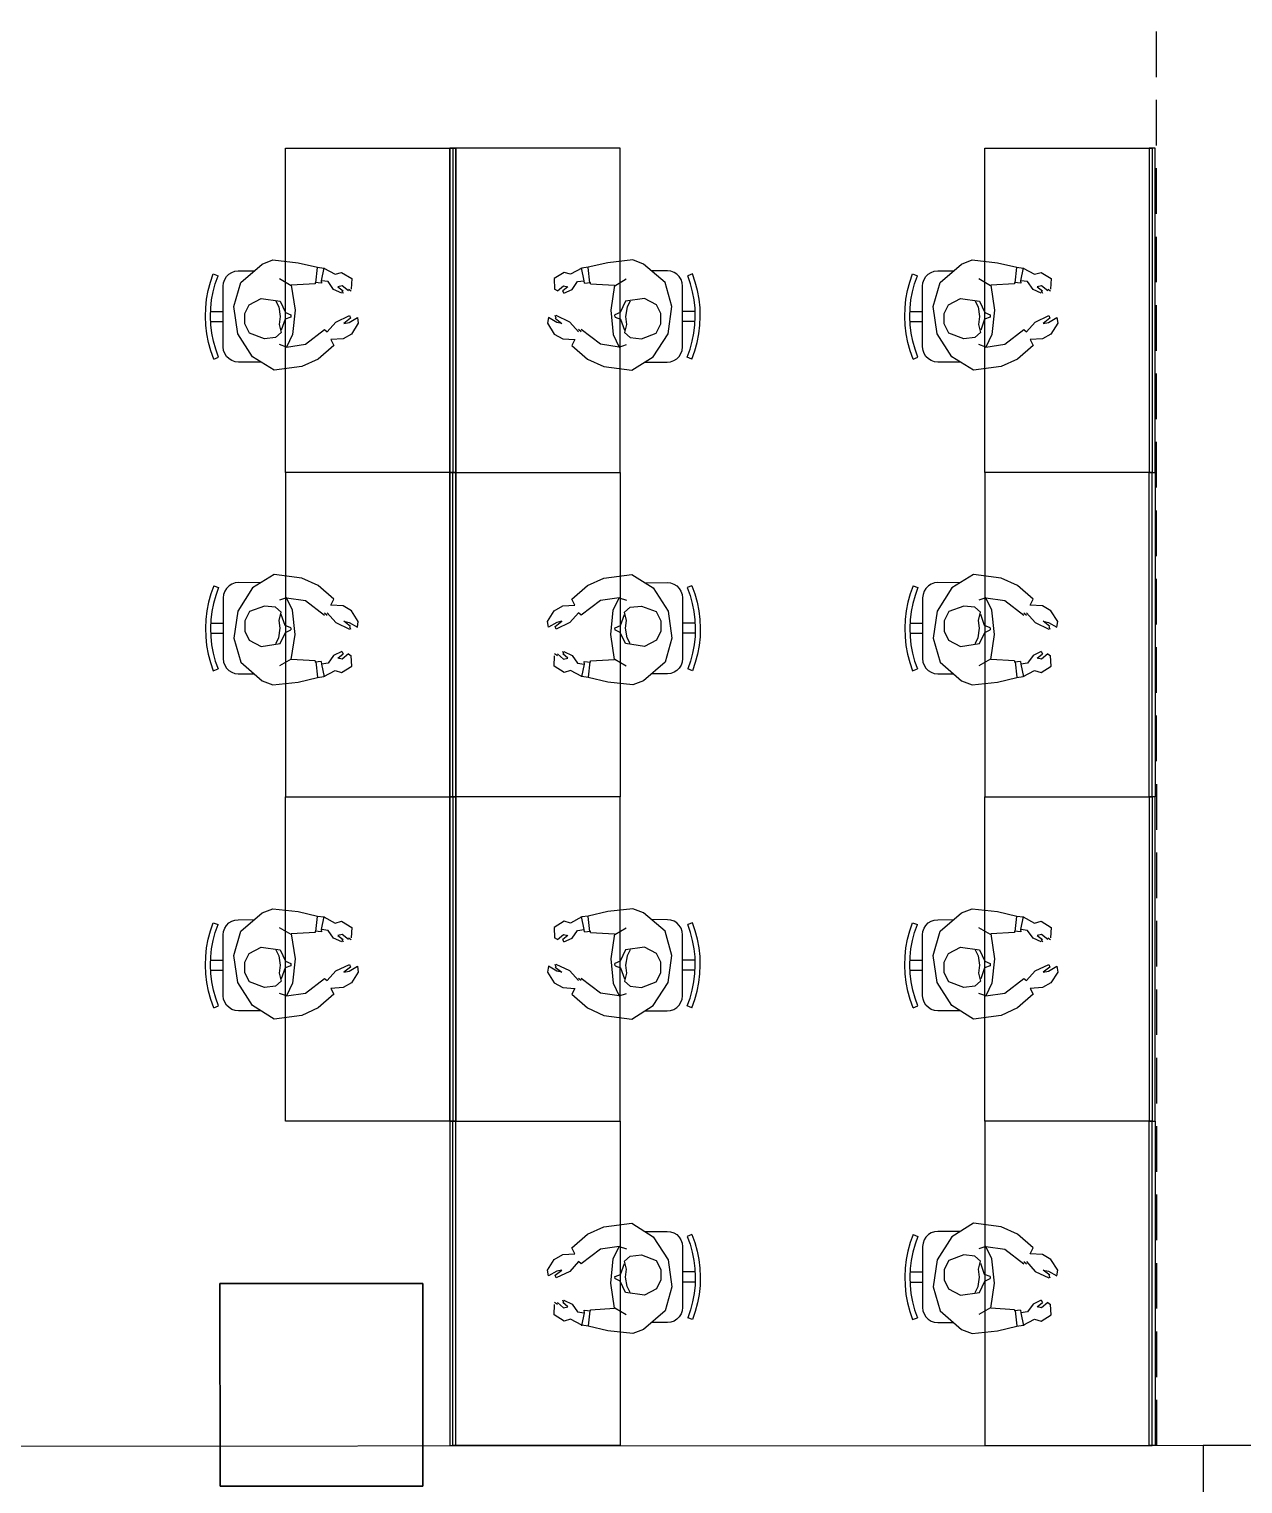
# Model space of a CAD drawing. Extents: x 0 to 23.4, y 0 to 16.5.
# Drawn here: x 6.349 to 7.921, y 3.893 to 5.777 of the extents above; entities that cross this region are included whole.
import ezdxf

# ---------------------------------------------------------------- set-up
doc = ezdxf.new("R2010")
doc.units = 0
doc.layers.get('0').update_dxf_attribs({"linetype": 'CONTINUOUS'})

msp = doc.modelspace()

# ---------------------------------------------------------------- linework, layer by layer
at = {"color": 0}
for points in [[(18.7013, 3.89535), (18.6972, 13.0263), (0.69781, 13.0186), (0.70171, 3.93983), (8.79883, 3.94336)], [(7.80843, 5.77354), (7.80843, 5.71446)], [(7.80849, 5.68494), (7.80849, 5.62587)], [(6.68153, 5.20269), (6.68153, 5.62261)], [(6.68153, 5.62261), (6.89806, 5.62261)], [(7.11458, 5.62261), (6.89806, 5.62261)], [(6.89806, 5.62261), (6.89806, 5.20269)], [(6.89806, 5.62261), (6.89806, 5.20269)], [(7.11458, 5.20269), (7.11458, 5.62261)], [(7.58697, 5.20269), (7.58697, 5.62261)], [(7.58697, 5.62261), (7.8035, 5.62261)], [(7.8035, 5.62261), (7.8035, 5.20269)], [(7.80849, 5.59636), (7.80854, 5.53733)], [(7.80854, 5.50782), (7.8086, 5.44874)], [(6.60064, 5.44379), (6.60113, 5.44819), (6.6026, 5.45231), (6.60493, 5.45606), (6.60801, 5.45921), (6.61176, 5.46153), (6.61589, 5.463), (6.62028, 5.46349)], [(6.62028, 5.46349), (6.6409, 5.46354)], [(6.62332, 5.44846), (6.65121, 5.47244)], [(6.65121, 5.47244), (6.66488, 5.47771)], [(6.66488, 5.47771), (6.69754, 5.47407)], [(6.69754, 5.47407), (6.72276, 5.46821)], [(6.72054, 5.44808), (6.72288, 5.46772)], [(6.72276, 5.46821), (6.73101, 5.46696)], [(6.72786, 5.45079), (6.73144, 5.46756)], [(6.73101, 5.46696), (6.74556, 5.45915)], [(7.06506, 5.46696), (7.05051, 5.45915)], [(7.06819, 5.45079), (7.06467, 5.46756)], [(7.07329, 5.46821), (7.06506, 5.46696)], [(7.07553, 5.44808), (7.07319, 5.46772)], [(7.09853, 5.47407), (7.07329, 5.46821)], [(7.13124, 5.47771), (7.09853, 5.47407)], [(7.14486, 5.47244), (7.13124, 5.47771)], [(7.17275, 5.44846), (7.14486, 5.47244)], [(7.17578, 5.46349), (7.15517, 5.46354)], [(7.19542, 5.44379), (7.19493, 5.44819), (7.19353, 5.45231), (7.19119, 5.45606), (7.18804, 5.45921), (7.18435, 5.46153), (7.18018, 5.463), (7.17578, 5.46349)], [(7.50608, 5.44379), (7.50657, 5.44819), (7.50803, 5.45231), (7.51036, 5.45606), (7.51346, 5.45921), (7.51719, 5.46153), (7.52138, 5.463), (7.52572, 5.46349)], [(7.52572, 5.46349), (7.54633, 5.46354)], [(7.52875, 5.44846), (7.55669, 5.47244)], [(7.55669, 5.47244), (7.57032, 5.47771)], [(7.57032, 5.47771), (7.60303, 5.47407)], [(7.60303, 5.47407), (7.62825, 5.46821)], [(7.62597, 5.44808), (7.62836, 5.46772)], [(7.62825, 5.46821), (7.6365, 5.46696)], [(7.63331, 5.45079), (7.63687, 5.46756)], [(7.6365, 5.46696), (7.65104, 5.45915)], [(6.58865, 5.34939), (6.58479, 5.36003), (6.58171, 5.37088), (6.57954, 5.38194), (6.57813, 5.39318), (6.57764, 5.4044), (6.57801, 5.41569), (6.57921, 5.42692), (6.58128, 5.43804), (6.58415, 5.44894), (6.58789, 5.45958)], [(6.59472, 5.35189), (6.59104, 5.36203), (6.58811, 5.3724), (6.58599, 5.38297), (6.58469, 5.39367), (6.58421, 5.40446), (6.58453, 5.41521), (6.58567, 5.42594), (6.58768, 5.43653), (6.59039, 5.44694), (6.59397, 5.45714)], [(6.58789, 5.45958), (6.59397, 5.45714)], [(6.60081, 5.36507), (6.60064, 5.44379)], [(6.61458, 5.41726), (6.62332, 5.44846)], [(6.68847, 5.44439), (6.67367, 5.45307)], [(6.71978, 5.44683), (6.68886, 5.44499)], [(6.68886, 5.44499), (6.69368, 5.41265)], [(6.71978, 5.44846), (6.71989, 5.44683)], [(6.72754, 5.44754), (6.71989, 5.44846)], [(6.72754, 5.45079), (6.72786, 5.44754)], [(6.7366, 5.44965), (6.72786, 5.45079)], [(6.74371, 5.43961), (6.7366, 5.44965)], [(6.74556, 5.45915), (6.75401, 5.46164)], [(6.75483, 5.44428), (6.74929, 5.44303)], [(6.74929, 5.44303), (6.75586, 5.43761)], [(6.75401, 5.46164), (6.76704, 5.4535)], [(6.76275, 5.43761), (6.75483, 5.44428)], [(6.76704, 5.4535), (6.76644, 5.44006)], [(7.04204, 5.46164), (7.02903, 5.4535)], [(7.02903, 5.4535), (7.02968, 5.44006)], [(7.03331, 5.43761), (7.04124, 5.44428)], [(7.04676, 5.44303), (7.04025, 5.43761)], [(7.04124, 5.44428), (7.04676, 5.44303)], [(7.05051, 5.45915), (7.04204, 5.46164)], [(7.05236, 5.43961), (7.05946, 5.44965)], [(7.05946, 5.44965), (7.06819, 5.45079)], [(7.06853, 5.44754), (7.06819, 5.45079)], [(7.06853, 5.44754), (7.07617, 5.44846)], [(7.07633, 5.44683), (7.07617, 5.44846)], [(7.07633, 5.44683), (7.10721, 5.44499)], [(7.10721, 5.44499), (7.10243, 5.41265)], [(7.10758, 5.44439), (7.12244, 5.45307)], [(7.18147, 5.41726), (7.17275, 5.44846)], [(7.19526, 5.36507), (7.19542, 5.44379)], [(7.20139, 5.35189), (7.20508, 5.36203), (7.20796, 5.3724), (7.21007, 5.38297), (7.21137, 5.39367), (7.21186, 5.40446), (7.21153, 5.41521), (7.21039, 5.42594), (7.20844, 5.43653), (7.20568, 5.44694), (7.2021, 5.45714)], [(7.20822, 5.45958), (7.2021, 5.45714)], [(7.20742, 5.34939), (7.21132, 5.36003), (7.21436, 5.37088), (7.21658, 5.38194), (7.21793, 5.39318), (7.21843, 5.4044), (7.2181, 5.41569), (7.21685, 5.42692), (7.21485, 5.43804), (7.21192, 5.44894), (7.20822, 5.45958)], [(7.49408, 5.34939), (7.49024, 5.36003), (7.48719, 5.37088), (7.48497, 5.38194), (7.48361, 5.39318), (7.48312, 5.4044), (7.48346, 5.41569), (7.48465, 5.42692), (7.48671, 5.43804), (7.48964, 5.44894), (7.49333, 5.45958)], [(7.50017, 5.35189), (7.49647, 5.36203), (7.49354, 5.3724), (7.49149, 5.38297), (7.49013, 5.39367), (7.48964, 5.40446), (7.49001, 5.41521), (7.49115, 5.42594), (7.49311, 5.43653), (7.49588, 5.44694), (7.4994, 5.45714)], [(7.49333, 5.45958), (7.4994, 5.45714)], [(7.50624, 5.36507), (7.50608, 5.44379)], [(7.52007, 5.41726), (7.52875, 5.44846)], [(7.59392, 5.44439), (7.5791, 5.45307)], [(7.62522, 5.44683), (7.59435, 5.44499)], [(7.59435, 5.44499), (7.59913, 5.41265)], [(7.62522, 5.44846), (7.62537, 5.44683)], [(7.63303, 5.44754), (7.62537, 5.44846)], [(7.63303, 5.45079), (7.63331, 5.44754)], [(7.64208, 5.44965), (7.63331, 5.45079)], [(7.64919, 5.43961), (7.64208, 5.44965)], [(7.65104, 5.45915), (7.6595, 5.46164)], [(7.66032, 5.44428), (7.65474, 5.44303)], [(7.65474, 5.44303), (7.66129, 5.43761)], [(7.6595, 5.46164), (7.67253, 5.4535)], [(7.66818, 5.43761), (7.66032, 5.44428)], [(7.67253, 5.4535), (7.67188, 5.44006)], [(6.63422, 5.41971), (6.64974, 5.428)], [(6.64974, 5.428), (6.67458, 5.42443)], [(6.66862, 5.42437), (6.67264, 5.41683)], [(6.67458, 5.42443), (6.68137, 5.40983)], [(6.75439, 5.43463), (6.74371, 5.43961)], [(6.75439, 5.43761), (6.75586, 5.43463)], [(6.76275, 5.44006), (6.76644, 5.43761)], [(7.03331, 5.43761), (7.02968, 5.44006)], [(7.04167, 5.43463), (7.04025, 5.43761)], [(7.04167, 5.43463), (7.05236, 5.43961)], [(7.12153, 5.42443), (7.11469, 5.40983)], [(7.14632, 5.428), (7.12153, 5.42443)], [(7.12744, 5.42437), (7.12349, 5.41683)], [(7.16183, 5.41971), (7.14632, 5.428)], [(7.53971, 5.41971), (7.55524, 5.428)], [(7.55524, 5.428), (7.58003, 5.42443)], [(7.57406, 5.42437), (7.57807, 5.41683)], [(7.58003, 5.42443), (7.58681, 5.40983)], [(7.65989, 5.43463), (7.64919, 5.43961)], [(7.65989, 5.43761), (7.66129, 5.43463)], [(7.66818, 5.44006), (7.67188, 5.43761)], [(6.58421, 5.41103), (6.60069, 5.41103)], [(6.61947, 5.38226), (6.61458, 5.41726)], [(6.62858, 5.40831), (6.63422, 5.41971)], [(6.62858, 5.39486), (6.62858, 5.40831)], [(6.67264, 5.41683), (6.67437, 5.40451)], [(6.68137, 5.40983), (6.68837, 5.40663)], [(6.68804, 5.40663), (6.68837, 5.40375)], [(6.69368, 5.41265), (6.69032, 5.38108)], [(6.74658, 5.39725), (6.76432, 5.4056)], [(6.76432, 5.4056), (6.76563, 5.40218)], [(7.03179, 5.40218), (7.03043, 5.4056)], [(7.04949, 5.39725), (7.03179, 5.4056)], [(7.10243, 5.41265), (7.10574, 5.38108)], [(7.11469, 5.40983), (7.10769, 5.40663)], [(7.10807, 5.40375), (7.10769, 5.40663)], [(7.12349, 5.41683), (7.12175, 5.40451)], [(7.16749, 5.40831), (7.16183, 5.41971)], [(7.16749, 5.39486), (7.16749, 5.40831)], [(7.1766, 5.38226), (7.18147, 5.41726)], [(7.21192, 5.41103), (7.19536, 5.41103)], [(7.48964, 5.41103), (7.50618, 5.41103)], [(7.52496, 5.38226), (7.52007, 5.41726)], [(7.53401, 5.40831), (7.53971, 5.41971)], [(7.53407, 5.39486), (7.53401, 5.40831)], [(7.57807, 5.41683), (7.57981, 5.40451)], [(7.58681, 5.40983), (7.59386, 5.40663)], [(7.59347, 5.40663), (7.59386, 5.40375)], [(7.59913, 5.41265), (7.59581, 5.38108)], [(7.65207, 5.39725), (7.66976, 5.4056)], [(7.66976, 5.4056), (7.67106, 5.40218)], [(7.8086, 5.41922), (7.8086, 5.36014)], [(6.58421, 5.39789), (6.60075, 5.39789)], [(6.63482, 5.38297), (6.62858, 5.39486)], [(6.67437, 5.40451), (6.67307, 5.39426)], [(6.67307, 5.39426), (6.67572, 5.38385)], [(6.68099, 5.4011), (6.67589, 5.38688)], [(6.68804, 5.40375), (6.68099, 5.4011)], [(6.70703, 5.36849), (6.73188, 5.38747)], [(6.73188, 5.38747), (6.73519, 5.38456)], [(6.73519, 5.38456), (6.74658, 5.39725)], [(6.76563, 5.40218), (6.75706, 5.39546)], [(6.75706, 5.39546), (6.76361, 5.39692)], [(6.76361, 5.39692), (6.77442, 5.40315)], [(6.77561, 5.39567), (6.76665, 5.38183)], [(6.77442, 5.40315), (6.77561, 5.39567)], [(7.02165, 5.40315), (7.02046, 5.39567)], [(7.02046, 5.39567), (7.0294, 5.38183)], [(7.03244, 5.39692), (7.02165, 5.40315)], [(7.03043, 5.40218), (7.03907, 5.39546)], [(7.03907, 5.39546), (7.03244, 5.39692)], [(7.06087, 5.38456), (7.04949, 5.39725)], [(7.06424, 5.38456), (7.06087, 5.38747)], [(7.08903, 5.36849), (7.06424, 5.38747)], [(7.10807, 5.40375), (7.11507, 5.4011)], [(7.11507, 5.4011), (7.12017, 5.38688)], [(7.12304, 5.39426), (7.12033, 5.38385)], [(7.12175, 5.40451), (7.12304, 5.39426)], [(7.16124, 5.38297), (7.16749, 5.39486)], [(7.21186, 5.39789), (7.19536, 5.39789)], [(7.48969, 5.39789), (7.50618, 5.39789)], [(7.54031, 5.38297), (7.53407, 5.39486)], [(7.57981, 5.40451), (7.5785, 5.39426)], [(7.5785, 5.39426), (7.58117, 5.38385)], [(7.58649, 5.4011), (7.58138, 5.38688)], [(7.59347, 5.40375), (7.58649, 5.4011)], [(7.61253, 5.36849), (7.63732, 5.38747)], [(7.63732, 5.38747), (7.64068, 5.38456)], [(7.64068, 5.38456), (7.65207, 5.39725)], [(7.67106, 5.40218), (7.66249, 5.39546)], [(7.66249, 5.39546), (7.66911, 5.39692)], [(7.66911, 5.39692), (7.67985, 5.40315)], [(7.6811, 5.39567), (7.6721, 5.38183)], [(7.67985, 5.40315), (7.6811, 5.39567)], [(6.63857, 5.35232), (6.61947, 5.38226)], [(6.65397, 5.37576), (6.63482, 5.38297)], [(6.66851, 5.37739), (6.65397, 5.37576)], [(6.67572, 5.38385), (6.66851, 5.37739)], [(6.68267, 5.3649), (6.67339, 5.36806)], [(6.69032, 5.38108), (6.68267, 5.3649)], [(6.68267, 5.3649), (6.70703, 5.36849)], [(6.75586, 5.37549), (6.74013, 5.37451)], [(6.74013, 5.37451), (6.74403, 5.36692)], [(6.76665, 5.38183), (6.75586, 5.37549)], [(7.0294, 5.38183), (7.04021, 5.37549)], [(7.04021, 5.37549), (7.05593, 5.37451)], [(7.05593, 5.37451), (7.05203, 5.36692)], [(7.11344, 5.3649), (7.08903, 5.36849)], [(7.10574, 5.38108), (7.11344, 5.3649)], [(7.11344, 5.3649), (7.12267, 5.36806)], [(7.12033, 5.38385), (7.12756, 5.37739)], [(7.12756, 5.37739), (7.14208, 5.37576)], [(7.14208, 5.37576), (7.16124, 5.38297)], [(7.1575, 5.35232), (7.1766, 5.38226)], [(7.544, 5.35232), (7.52496, 5.38226)], [(7.55946, 5.37576), (7.54031, 5.38297)], [(7.574, 5.37739), (7.55946, 5.37576)], [(7.58117, 5.38385), (7.574, 5.37739)], [(7.58811, 5.3649), (7.57889, 5.36806)], [(7.59581, 5.38108), (7.58811, 5.3649)], [(7.58811, 5.3649), (7.61253, 5.36849)], [(7.66129, 5.37549), (7.64561, 5.37451)], [(7.64561, 5.37451), (7.64947, 5.36692)], [(7.6721, 5.38183), (7.66129, 5.37549)], [(6.58865, 5.34939), (6.59472, 5.35189)], [(6.6205, 5.34543), (6.61615, 5.34592), (6.61199, 5.34733), (6.60824, 5.34967), (6.60514, 5.35281), (6.60275, 5.3565), (6.60129, 5.36068), (6.60081, 5.36507)], [(6.6665, 5.33485), (6.63857, 5.35232)], [(6.72353, 5.34924), (6.70269, 5.33957)], [(6.74403, 5.36692), (6.72353, 5.34924)], [(7.05203, 5.36692), (7.07254, 5.34924)], [(7.07254, 5.34924), (7.09343, 5.33957)], [(7.12961, 5.33485), (7.1575, 5.35232)], [(7.17557, 5.34543), (7.17996, 5.34592), (7.18408, 5.34733), (7.18782, 5.34967), (7.19097, 5.35281), (7.19331, 5.3565), (7.19476, 5.36068), (7.19526, 5.36507)], [(7.20742, 5.34939), (7.20139, 5.35189)], [(7.49408, 5.34939), (7.50017, 5.35189)], [(7.52599, 5.34543), (7.5216, 5.34592), (7.51742, 5.34733), (7.51372, 5.34967), (7.51058, 5.35281), (7.50825, 5.3565), (7.50678, 5.36068), (7.50624, 5.36507)], [(7.57194, 5.33485), (7.544, 5.35232)], [(7.62901, 5.34924), (7.60812, 5.33957)], [(7.64947, 5.36692), (7.62901, 5.34924)], [(6.64953, 5.34549), (6.6205, 5.34543)], [(6.70269, 5.33957), (6.6665, 5.33485)], [(7.09343, 5.33957), (7.12961, 5.33485)], [(7.1466, 5.34549), (7.17557, 5.34543)], [(7.55496, 5.34549), (7.52599, 5.34543)], [(7.60812, 5.33957), (7.57194, 5.33485)], [(7.8086, 5.33062), (7.80865, 5.2716)], [(7.80865, 5.24208), (7.80871, 5.183)], [(6.89806, 5.20269), (6.68153, 5.20269)], [(6.68153, 5.20269), (6.68153, 4.78276)], [(6.89806, 5.20269), (6.68153, 5.20269)], [(6.8941, 5.20269), (6.89806, 5.20269)], [(6.8941, 5.20269), (6.89806, 5.20269)], [(6.89806, 5.20269), (7.11458, 5.20269)], [(6.90196, 5.20269), (6.89806, 5.20269)], [(6.89806, 4.78276), (6.89806, 5.20269)], [(6.89806, 5.20269), (7.11458, 5.20269)], [(6.90196, 5.20269), (6.89806, 5.20269)], [(6.89806, 4.78276), (6.89806, 5.20269)], [(7.11458, 5.20269), (7.11458, 4.78276)], [(7.8035, 5.20269), (7.58697, 5.20269)], [(7.58697, 5.20269), (7.58697, 4.78276)], [(7.8035, 5.20269), (7.58697, 5.20269)], [(7.79958, 5.20269), (7.8035, 5.20269)], [(7.79958, 5.20269), (7.8035, 5.20269)], [(7.8035, 4.78276), (7.8035, 5.20269)], [(7.80871, 5.15349), (7.80871, 5.0944)], [(6.6665, 5.07053), (6.63857, 5.05306)], [(6.70269, 5.06581), (6.6665, 5.07053)], [(7.09343, 5.06581), (7.12961, 5.07053)], [(7.12961, 5.07053), (7.1575, 5.05306)], [(7.57194, 5.07053), (7.544, 5.05306)], [(7.60812, 5.06581), (7.57194, 5.07053)], [(6.58865, 5.05599), (6.58479, 5.04536), (6.58171, 5.0345), (6.57954, 5.02344), (6.57813, 5.01221), (6.57764, 5.00097), (6.57801, 4.98969), (6.57921, 4.97846), (6.58128, 4.96733), (6.58415, 4.95643), (6.58789, 4.94581)], [(6.59472, 5.0535), (6.59104, 5.04335), (6.58811, 5.03299), (6.58599, 5.0224), (6.58469, 5.01172), (6.58421, 5.00092), (6.58453, 4.99018), (6.58567, 4.97944), (6.58768, 4.96886), (6.59039, 4.95844), (6.59397, 4.94824)], [(6.58865, 5.05599), (6.59472, 5.0535)], [(6.6205, 5.05994), (6.61615, 5.05951), (6.61199, 5.05806), (6.60824, 5.05572), (6.60514, 5.05257), (6.60275, 5.04889), (6.60129, 5.04471), (6.60081, 5.04031)], [(6.63857, 5.05306), (6.61947, 5.02311)], [(6.64953, 5.0599), (6.6205, 5.05994)], [(6.72353, 5.05615), (6.70269, 5.06581)], [(6.74403, 5.03847), (6.72353, 5.05615)], [(7.05203, 5.03847), (7.07254, 5.05615)], [(7.07254, 5.05615), (7.09343, 5.06581)], [(7.1466, 5.0599), (7.17557, 5.05994)], [(7.1575, 5.05306), (7.1766, 5.02311)], [(7.17557, 5.05994), (7.17996, 5.05951), (7.18408, 5.05806), (7.18782, 5.05572), (7.19097, 5.05257), (7.19331, 5.04889), (7.19476, 5.04471), (7.19526, 5.04031)], [(7.20742, 5.05599), (7.20139, 5.0535)], [(7.20139, 5.0535), (7.20508, 5.04335), (7.20796, 5.03299), (7.21007, 5.0224), (7.21137, 5.01172), (7.21186, 5.00092), (7.21153, 4.99018), (7.21039, 4.97944), (7.20844, 4.96886), (7.20568, 4.95844), (7.2021, 4.94824)], [(7.20742, 5.05599), (7.21132, 5.04536), (7.21436, 5.0345), (7.21658, 5.02344), (7.21793, 5.01221), (7.21843, 5.00097), (7.2181, 4.98969), (7.21685, 4.97846), (7.21485, 4.96733), (7.21192, 4.95643), (7.20822, 4.94581)], [(7.49408, 5.05599), (7.49024, 5.04536), (7.48719, 5.0345), (7.48497, 5.02344), (7.48361, 5.01221), (7.48312, 5.00097), (7.48346, 4.98969), (7.48465, 4.97846), (7.48671, 4.96733), (7.48964, 4.95643), (7.49333, 4.94581)], [(7.50017, 5.0535), (7.49647, 5.04335), (7.49354, 5.03299), (7.49149, 5.0224), (7.49013, 5.01172), (7.48964, 5.00092), (7.49001, 4.99018), (7.49115, 4.97944), (7.49311, 4.96886), (7.49588, 4.95844), (7.4994, 4.94824)], [(7.49408, 5.05599), (7.50017, 5.0535)], [(7.52599, 5.05994), (7.5216, 5.05951), (7.51742, 5.05806), (7.51372, 5.05572), (7.51058, 5.05257), (7.50825, 5.04889), (7.50678, 5.04471), (7.50624, 5.04031)], [(7.544, 5.05306), (7.52496, 5.02311)], [(7.55496, 5.0599), (7.52599, 5.05994)], [(7.62901, 5.05615), (7.60812, 5.06581)], [(7.64947, 5.03847), (7.62901, 5.05615)], [(7.80875, 5.06489), (7.80875, 5.00586)], [(6.60081, 5.04031), (6.60064, 4.96158)], [(6.65397, 5.02962), (6.63482, 5.0224)], [(6.66851, 5.028), (6.65397, 5.02962)], [(6.68267, 5.04047), (6.67339, 5.03733)], [(6.68267, 5.04047), (6.70703, 5.03689)], [(6.69032, 5.02431), (6.68267, 5.04047)], [(6.70703, 5.03689), (6.73188, 5.0179)], [(6.74013, 5.03087), (6.74403, 5.03847)], [(6.75586, 5.02989), (6.74013, 5.03087)], [(6.76665, 5.02354), (6.75586, 5.02989)], [(7.0294, 5.02354), (7.04021, 5.02989)], [(7.04021, 5.02989), (7.05593, 5.03087)], [(7.05593, 5.03087), (7.05203, 5.03847)], [(7.08903, 5.03689), (7.06424, 5.0179)], [(7.11344, 5.04047), (7.08903, 5.03689)], [(7.10574, 5.02431), (7.11344, 5.04047)], [(7.11344, 5.04047), (7.12267, 5.03733)], [(7.12756, 5.028), (7.14208, 5.02962)], [(7.14208, 5.02962), (7.16124, 5.0224)], [(7.19526, 5.04031), (7.19542, 4.96158)], [(7.50624, 5.04031), (7.50608, 4.96158)], [(7.55946, 5.02962), (7.54031, 5.0224)], [(7.574, 5.028), (7.55946, 5.02962)], [(7.58811, 5.04047), (7.57889, 5.03733)], [(7.58811, 5.04047), (7.61253, 5.03689)], [(7.59581, 5.02431), (7.58811, 5.04047)], [(7.61253, 5.03689), (7.63732, 5.0179)], [(7.64561, 5.03087), (7.64947, 5.03847)], [(7.66129, 5.02989), (7.64561, 5.03087)], [(7.6721, 5.02354), (7.66129, 5.02989)], [(6.61947, 5.02311), (6.61458, 4.98812)], [(6.63482, 5.0224), (6.62858, 5.01053)], [(6.62858, 5.01053), (6.62858, 4.99707)], [(6.67572, 5.02154), (6.66851, 5.028)], [(6.67307, 5.01112), (6.67572, 5.02154)], [(6.67437, 5.00092), (6.67307, 5.01112)], [(6.68099, 5.00429), (6.67589, 5.0185)], [(6.69368, 4.99274), (6.69032, 5.02431)], [(6.73188, 5.02083), (6.73519, 5.0179)], [(6.73519, 5.02083), (6.74658, 5.00814)], [(6.75706, 5.00999), (6.76361, 5.00846)], [(6.76563, 5.00319), (6.75706, 5.00999)], [(6.77561, 5.00971), (6.76665, 5.02354)], [(7.02046, 5.00971), (7.0294, 5.02354)], [(7.03043, 5.00319), (7.03907, 5.00999)], [(7.03907, 5.00999), (7.03244, 5.00846)], [(7.06087, 5.02083), (7.04949, 5.00814)], [(7.06424, 5.0179), (7.06087, 5.02083)], [(7.10243, 4.99274), (7.10574, 5.02431)], [(7.11507, 5.00429), (7.12017, 5.0185)], [(7.12033, 5.02154), (7.12756, 5.028)], [(7.12304, 5.01112), (7.12033, 5.02154)], [(7.12175, 5.00092), (7.12304, 5.01112)], [(7.16124, 5.0224), (7.16749, 5.01053)], [(7.16749, 5.01053), (7.16749, 4.99707)], [(7.1766, 5.02311), (7.18147, 4.98812)], [(7.52496, 5.02311), (7.52007, 4.98812)], [(7.53407, 5.01053), (7.53401, 4.99707)], [(7.54031, 5.0224), (7.53407, 5.01053)], [(7.58117, 5.02154), (7.574, 5.028)], [(7.5785, 5.01112), (7.58117, 5.02154)], [(7.57981, 5.00092), (7.5785, 5.01112)], [(7.58649, 5.00429), (7.58138, 5.0185)], [(7.59913, 4.99274), (7.59581, 5.02431)], [(7.63732, 5.02083), (7.64068, 5.0179)], [(7.64068, 5.02083), (7.65207, 5.00814)], [(7.66249, 5.00999), (7.66911, 5.00846)], [(7.67106, 5.00319), (7.66249, 5.00999)], [(7.6811, 5.00971), (7.6721, 5.02354)], [(6.58421, 5.00749), (6.60075, 5.00749)], [(6.58421, 4.99436), (6.60069, 4.99436)], [(6.62858, 4.99707), (6.63422, 4.98568)], [(6.67264, 4.98856), (6.67437, 5.00092)], [(6.67458, 4.98096), (6.68137, 4.99556)], [(6.68804, 5.00163), (6.68099, 5.00429)], [(6.68137, 4.99556), (6.68837, 4.99881)], [(6.68804, 5.00163), (6.68837, 4.99881)], [(6.68886, 4.96039), (6.69368, 4.99274)], [(6.74658, 5.00814), (6.76432, 4.99978)], [(6.76361, 5.00846), (6.77442, 5.00222)], [(6.76432, 5.00319), (6.76563, 4.99978)], [(6.77442, 5.00222), (6.77561, 5.00971)], [(7.02165, 5.00222), (7.02046, 5.00971)], [(7.03244, 5.00846), (7.02165, 5.00222)], [(7.03179, 4.99978), (7.03043, 5.00319)], [(7.04949, 5.00814), (7.03179, 4.99978)], [(7.10721, 4.96039), (7.10243, 4.99274)], [(7.10807, 4.99881), (7.10769, 5.00163)], [(7.11469, 4.99556), (7.10769, 4.99881)], [(7.10807, 5.00163), (7.11507, 5.00429)], [(7.12153, 4.98096), (7.11469, 4.99556)], [(7.12349, 4.98856), (7.12175, 5.00092)], [(7.16749, 4.99707), (7.16183, 4.98568)], [(7.21186, 5.00749), (7.19536, 5.00749)], [(7.21192, 4.99436), (7.19536, 4.99436)], [(7.48964, 4.99436), (7.50618, 4.99436)], [(7.48969, 5.00749), (7.50618, 5.00749)], [(7.53401, 4.99707), (7.53971, 4.98568)], [(7.57807, 4.98856), (7.57981, 5.00092)], [(7.58003, 4.98096), (7.58681, 4.99556)], [(7.59347, 5.00163), (7.58649, 5.00429)], [(7.58681, 4.99556), (7.59386, 4.99881)], [(7.59347, 5.00163), (7.59386, 4.99881)], [(7.59435, 4.96039), (7.59913, 4.99274)], [(7.65207, 5.00814), (7.66976, 4.99978)], [(7.66911, 5.00846), (7.67985, 5.00222)], [(7.66976, 5.00319), (7.67106, 4.99978)], [(7.67985, 5.00222), (7.6811, 5.00971)], [(6.61458, 4.98812), (6.62332, 4.95692)], [(6.63422, 4.98568), (6.64974, 4.97738)], [(6.64974, 4.97738), (6.67458, 4.98096)], [(6.66862, 4.98101), (6.67264, 4.98856)], [(7.14632, 4.97738), (7.12153, 4.98096)], [(7.12744, 4.98101), (7.12349, 4.98856)], [(7.16183, 4.98568), (7.14632, 4.97738)], [(7.18147, 4.98812), (7.17275, 4.95692)], [(7.52007, 4.98812), (7.52875, 4.95692)], [(7.53971, 4.98568), (7.55518, 4.97738)], [(7.55518, 4.97738), (7.58003, 4.98096)], [(7.57406, 4.98101), (7.57807, 4.98856)], [(7.80875, 4.97635), (7.80881, 4.91726)], [(6.60064, 4.96158), (6.60113, 4.95719), (6.6026, 4.95307), (6.60493, 4.94933), (6.60801, 4.94618), (6.61176, 4.94385), (6.61589, 4.94239), (6.62028, 4.94189)], [(6.62332, 4.95692), (6.65121, 4.93294)], [(6.68847, 4.96099), (6.67367, 4.95231)], [(6.71978, 4.95856), (6.68886, 4.96039)], [(6.71978, 4.95856), (6.71989, 4.95692)], [(6.72754, 4.95785), (6.71989, 4.95692)], [(6.72054, 4.95731), (6.72288, 4.93767)], [(6.72754, 4.95785), (6.72786, 4.95458)], [(6.7366, 4.95574), (6.72786, 4.95458)], [(6.72786, 4.95458), (6.73144, 4.93782)], [(6.74371, 4.96576), (6.7366, 4.95574)], [(6.75439, 4.97076), (6.74371, 4.96576)], [(6.74929, 4.96235), (6.75586, 4.96778)], [(6.75483, 4.9611), (6.74929, 4.96235)], [(6.75439, 4.97076), (6.75586, 4.96778)], [(6.76275, 4.96778), (6.75483, 4.9611)], [(6.76275, 4.96778), (6.76644, 4.96533)], [(6.76704, 4.95188), (6.76644, 4.96533)], [(7.02903, 4.95188), (7.02968, 4.96533)], [(7.03331, 4.96533), (7.02968, 4.96778)], [(7.03331, 4.96778), (7.04124, 4.9611)], [(7.04167, 4.96778), (7.04025, 4.97076)], [(7.04676, 4.96235), (7.04025, 4.96778)], [(7.04124, 4.9611), (7.04676, 4.96235)], [(7.04167, 4.97076), (7.05236, 4.96576)], [(7.05236, 4.96576), (7.05946, 4.95574)], [(7.05946, 4.95574), (7.06819, 4.95458)], [(7.06819, 4.95458), (7.06467, 4.93782)], [(7.06853, 4.95458), (7.06819, 4.95785)], [(7.06853, 4.95785), (7.07617, 4.95692)], [(7.07553, 4.95731), (7.07319, 4.93767)], [(7.07633, 4.95692), (7.07617, 4.95856)], [(7.07633, 4.95856), (7.10721, 4.96039)], [(7.10758, 4.96099), (7.12244, 4.95231)], [(7.17275, 4.95692), (7.14486, 4.93294)], [(7.19542, 4.96158), (7.19493, 4.95719), (7.19353, 4.95307), (7.19119, 4.94933), (7.18804, 4.94618), (7.18435, 4.94385), (7.18018, 4.94239), (7.17578, 4.94189)], [(7.50608, 4.96158), (7.50657, 4.95719), (7.50803, 4.95307), (7.51036, 4.94933), (7.51346, 4.94618), (7.51719, 4.94385), (7.52138, 4.94239), (7.52572, 4.94189)], [(7.52875, 4.95692), (7.55669, 4.93294)], [(7.59392, 4.96099), (7.5791, 4.95231)], [(7.62522, 4.95856), (7.59435, 4.96039)], [(7.62522, 4.95856), (7.62537, 4.95692)], [(7.63303, 4.95785), (7.62537, 4.95692)], [(7.62597, 4.95731), (7.62836, 4.93767)], [(7.63303, 4.95785), (7.63331, 4.95458)], [(7.64208, 4.95574), (7.63331, 4.95458)], [(7.63331, 4.95458), (7.63687, 4.93782)], [(7.64919, 4.96576), (7.64208, 4.95574)], [(7.65989, 4.97076), (7.64919, 4.96576)], [(7.65474, 4.96235), (7.66129, 4.96778)], [(7.66032, 4.9611), (7.65474, 4.96235)], [(7.65989, 4.97076), (7.66129, 4.96778)], [(7.66818, 4.96778), (7.66032, 4.9611)], [(7.66818, 4.96778), (7.67188, 4.96533)], [(7.67253, 4.95188), (7.67188, 4.96533)], [(6.58789, 4.94581), (6.59397, 4.94824)], [(6.62028, 4.94189), (6.6409, 4.94185)], [(6.69754, 4.93132), (6.72276, 4.93718)], [(6.72276, 4.93718), (6.73101, 4.93842)], [(6.73101, 4.93842), (6.74556, 4.94624)], [(6.74556, 4.94624), (6.75401, 4.94374)], [(6.75401, 4.94374), (6.76704, 4.95188)], [(7.04204, 4.94374), (7.02903, 4.95188)], [(7.05051, 4.94624), (7.04204, 4.94374)], [(7.06506, 4.93842), (7.05051, 4.94624)], [(7.07329, 4.93718), (7.06506, 4.93842)], [(7.09853, 4.93132), (7.07329, 4.93718)], [(7.17578, 4.94189), (7.15517, 4.94185)], [(7.20822, 4.94581), (7.2021, 4.94824)], [(7.49333, 4.94581), (7.4994, 4.94824)], [(7.52572, 4.94189), (7.54633, 4.94185)], [(7.60303, 4.93132), (7.62825, 4.93718)], [(7.62825, 4.93718), (7.6365, 4.93842)], [(7.6365, 4.93842), (7.65104, 4.94624)], [(7.65104, 4.94624), (7.6595, 4.94374)], [(7.6595, 4.94374), (7.67253, 4.95188)], [(6.65121, 4.93294), (6.66488, 4.92768)], [(6.66488, 4.92768), (6.69754, 4.93132)], [(7.13124, 4.92768), (7.09853, 4.93132)], [(7.14486, 4.93294), (7.13124, 4.92768)], [(7.55669, 4.93294), (7.57032, 4.92768)], [(7.57032, 4.92768), (7.60303, 4.93132)], [(7.80881, 4.88775), (7.80881, 4.82867)], [(7.80886, 4.79915), (7.80886, 4.74013)], [(6.68153, 4.36285), (6.68153, 4.78276)], [(6.68153, 4.78276), (6.89806, 4.78276)], [(6.68153, 4.78276), (6.89806, 4.78276)], [(7.11458, 4.78276), (6.89806, 4.78276)], [(6.89806, 4.78276), (6.89806, 4.36285)], [(7.11458, 4.78276), (6.89806, 4.78276)], [(6.89806, 4.78276), (6.89806, 4.36285)], [(7.11458, 4.36285), (7.11458, 4.78276)], [(7.58697, 4.36285), (7.58697, 4.78276)], [(7.58697, 4.78276), (7.8035, 4.78276)], [(7.58697, 4.78276), (7.8035, 4.78276)], [(7.8035, 4.78276), (7.8035, 4.36285)], [(7.80886, 4.71061), (7.80892, 4.65153)], [(6.65121, 4.6326), (6.66488, 4.63786)], [(6.66488, 4.63786), (6.69754, 4.63422)], [(6.69754, 4.63422), (6.72276, 4.62836)], [(7.09853, 4.63422), (7.07329, 4.62836)], [(7.13124, 4.63786), (7.09853, 4.63422)], [(7.14486, 4.6326), (7.13124, 4.63786)], [(7.55669, 4.6326), (7.57032, 4.63786)], [(7.57032, 4.63786), (7.60303, 4.63422)], [(7.60303, 4.63422), (7.62825, 4.62836)], [(6.58865, 4.50956), (6.58479, 4.52018), (6.58171, 4.53103), (6.57954, 4.5421), (6.57813, 4.55333), (6.57764, 4.56456), (6.57801, 4.57585), (6.57921, 4.58708), (6.58128, 4.59819), (6.58415, 4.6091), (6.58789, 4.61974)], [(6.59472, 4.51204), (6.59104, 4.52219), (6.58811, 4.53256), (6.58599, 4.54313), (6.58469, 4.55382), (6.58421, 4.56461), (6.58453, 4.57536), (6.58567, 4.5861), (6.58768, 4.59668), (6.59039, 4.6071), (6.59397, 4.61729)], [(6.58789, 4.61974), (6.59397, 4.61729)], [(6.60064, 4.60394), (6.60113, 4.60835), (6.6026, 4.61247), (6.60493, 4.61621), (6.60801, 4.61936), (6.61176, 4.62169), (6.61589, 4.62315), (6.62028, 4.62364)], [(6.62028, 4.62364), (6.6409, 4.62369)], [(6.62332, 4.60861), (6.65121, 4.6326)], [(6.72054, 4.60824), (6.72288, 4.62788)], [(6.72276, 4.62836), (6.73101, 4.62711)], [(6.72786, 4.61094), (6.73144, 4.62771)], [(6.73101, 4.62711), (6.74556, 4.61931)], [(6.74556, 4.61931), (6.75401, 4.62181)], [(6.75401, 4.62181), (6.76704, 4.61367)], [(7.04204, 4.62181), (7.02903, 4.61367)], [(7.05051, 4.61931), (7.04204, 4.62181)], [(7.06506, 4.62711), (7.05051, 4.61931)], [(7.06819, 4.61094), (7.06467, 4.62771)], [(7.07329, 4.62836), (7.06506, 4.62711)], [(7.07553, 4.60824), (7.07319, 4.62788)], [(7.17275, 4.60861), (7.14486, 4.6326)], [(7.17578, 4.62364), (7.15517, 4.62369)], [(7.19542, 4.60394), (7.19493, 4.60835), (7.19353, 4.61247), (7.19119, 4.61621), (7.18804, 4.61936), (7.18435, 4.62169), (7.18018, 4.62315), (7.17578, 4.62364)], [(7.20139, 4.51204), (7.20508, 4.52219), (7.20796, 4.53256), (7.21007, 4.54313), (7.21137, 4.55382), (7.21186, 4.56461), (7.21153, 4.57536), (7.21039, 4.5861), (7.20844, 4.59668), (7.20568, 4.6071), (7.2021, 4.61729)], [(7.20822, 4.61974), (7.2021, 4.61729)], [(7.20742, 4.50956), (7.21132, 4.52018), (7.21436, 4.53103), (7.21658, 4.5421), (7.21793, 4.55333), (7.21843, 4.56456), (7.2181, 4.57585), (7.21685, 4.58708), (7.21485, 4.59819), (7.21192, 4.6091), (7.20822, 4.61974)], [(7.49408, 4.50956), (7.49024, 4.52018), (7.48719, 4.53103), (7.48497, 4.5421), (7.48361, 4.55333), (7.48312, 4.56456), (7.48346, 4.57585), (7.48465, 4.58708), (7.48671, 4.59819), (7.48964, 4.6091), (7.49333, 4.61974)], [(7.50017, 4.51204), (7.49647, 4.52219), (7.49354, 4.53256), (7.49149, 4.54313), (7.49013, 4.55382), (7.48964, 4.56461), (7.49001, 4.57536), (7.49115, 4.5861), (7.49311, 4.59668), (7.49588, 4.6071), (7.4994, 4.61729)], [(7.49333, 4.61974), (7.4994, 4.61729)], [(7.50608, 4.60394), (7.50657, 4.60835), (7.50803, 4.61247), (7.51036, 4.61621), (7.51346, 4.61936), (7.51719, 4.62169), (7.52138, 4.62315), (7.52572, 4.62364)], [(7.52572, 4.62364), (7.54633, 4.62369)], [(7.52875, 4.60861), (7.55669, 4.6326)], [(7.62597, 4.60824), (7.62836, 4.62788)], [(7.62825, 4.62836), (7.6365, 4.62711)], [(7.63331, 4.61094), (7.63687, 4.62771)], [(7.6365, 4.62711), (7.65104, 4.61931)], [(7.65104, 4.61931), (7.6595, 4.62181)], [(7.6595, 4.62181), (7.67253, 4.61367)], [(7.80892, 4.62201), (7.80897, 4.56293)], [(6.60081, 4.52522), (6.60064, 4.60394)], [(6.61458, 4.57742), (6.62332, 4.60861)], [(6.68847, 4.60454), (6.67367, 4.61322)], [(6.71978, 4.60699), (6.68886, 4.60514)], [(6.68886, 4.60514), (6.69368, 4.57281)], [(6.71978, 4.60861), (6.71989, 4.60699)], [(6.72754, 4.60769), (6.71989, 4.60861)], [(6.72754, 4.61094), (6.72786, 4.60769)], [(6.7366, 4.60981), (6.72786, 4.61094)], [(6.74371, 4.59978), (6.7366, 4.60981)], [(6.75439, 4.59478), (6.74371, 4.59978)], [(6.75483, 4.60444), (6.74929, 4.60319)], [(6.74929, 4.60319), (6.75586, 4.59776)], [(6.75439, 4.59776), (6.75586, 4.59478)], [(6.76275, 4.59776), (6.75483, 4.60444)], [(6.76275, 4.60021), (6.76644, 4.59776)], [(6.76704, 4.61367), (6.76644, 4.60021)], [(7.02903, 4.61367), (7.02968, 4.60021)], [(7.03331, 4.59776), (7.02968, 4.60021)], [(7.03331, 4.59776), (7.04124, 4.60444)], [(7.04676, 4.60319), (7.04025, 4.59776)], [(7.04167, 4.59478), (7.04025, 4.59776)], [(7.04124, 4.60444), (7.04676, 4.60319)], [(7.04167, 4.59478), (7.05236, 4.59978)], [(7.05236, 4.59978), (7.05946, 4.60981)], [(7.05946, 4.60981), (7.06819, 4.61094)], [(7.06853, 4.60769), (7.06819, 4.61094)], [(7.06853, 4.60769), (7.07617, 4.60861)], [(7.07633, 4.60699), (7.07617, 4.60861)], [(7.07633, 4.60699), (7.10721, 4.60514)], [(7.10721, 4.60514), (7.10243, 4.57281)], [(7.10758, 4.60454), (7.12244, 4.61322)], [(7.18147, 4.57742), (7.17275, 4.60861)], [(7.19526, 4.52522), (7.19542, 4.60394)], [(7.50624, 4.52522), (7.50608, 4.60394)], [(7.52007, 4.57742), (7.52875, 4.60861)], [(7.59392, 4.60454), (7.5791, 4.61322)], [(7.62522, 4.60699), (7.59435, 4.60514)], [(7.59435, 4.60514), (7.59913, 4.57281)], [(7.62522, 4.60861), (7.62537, 4.60699)], [(7.63303, 4.60769), (7.62537, 4.60861)], [(7.63303, 4.61094), (7.63331, 4.60769)], [(7.64208, 4.60981), (7.63331, 4.61094)], [(7.64919, 4.59978), (7.64208, 4.60981)], [(7.65989, 4.59478), (7.64919, 4.59978)], [(7.66032, 4.60444), (7.65474, 4.60319)], [(7.65474, 4.60319), (7.66129, 4.59776)], [(7.65989, 4.59776), (7.66129, 4.59478)], [(7.66818, 4.59776), (7.66032, 4.60444)], [(7.66818, 4.60021), (7.67188, 4.59776)], [(7.67253, 4.61367), (7.67188, 4.60021)], [(6.61947, 4.54243), (6.61458, 4.57742)], [(6.62858, 4.56847), (6.63422, 4.57986)], [(6.63422, 4.57986), (6.64974, 4.58817)], [(6.64974, 4.58817), (6.67458, 4.58458)], [(6.66862, 4.58453), (6.67264, 4.57699)], [(6.67264, 4.57699), (6.67437, 4.56461)], [(6.67458, 4.58458), (6.68137, 4.56999)], [(7.12153, 4.58458), (7.11469, 4.56999)], [(7.14632, 4.58817), (7.12153, 4.58458)], [(7.12349, 4.57699), (7.12175, 4.56461)], [(7.12744, 4.58453), (7.12349, 4.57699)], [(7.16183, 4.57986), (7.14632, 4.58817)], [(7.16749, 4.56847), (7.16183, 4.57986)], [(7.1766, 4.54243), (7.18147, 4.57742)], [(7.52496, 4.54243), (7.52007, 4.57742)], [(7.53401, 4.56847), (7.53971, 4.57986)], [(7.53971, 4.57986), (7.55518, 4.58817)], [(7.55518, 4.58817), (7.58003, 4.58458)], [(7.57406, 4.58453), (7.57807, 4.57699)], [(7.57807, 4.57699), (7.57981, 4.56461)], [(7.58003, 4.58458), (7.58681, 4.56999)], [(6.58421, 4.57118), (6.60069, 4.57118)], [(6.58421, 4.55806), (6.60075, 4.55806)], [(6.62858, 4.55501), (6.62858, 4.56847)], [(6.67437, 4.56461), (6.67307, 4.55442)], [(6.68099, 4.56125), (6.67589, 4.54704)], [(6.68804, 4.56392), (6.68099, 4.56125)], [(6.68137, 4.56999), (6.68837, 4.56674)], [(6.68804, 4.56674), (6.68837, 4.56392)], [(6.69368, 4.57281), (6.69032, 4.54124)], [(6.74658, 4.5574), (6.76432, 4.56575)], [(6.76563, 4.56233), (6.75706, 4.55556)], [(6.76361, 4.55707), (6.77442, 4.56332)], [(6.76432, 4.56575), (6.76563, 4.56233)], [(6.77442, 4.56332), (6.77561, 4.55583)], [(7.02165, 4.56332), (7.02046, 4.55583)], [(7.03244, 4.55707), (7.02165, 4.56332)], [(7.03179, 4.56233), (7.03043, 4.56575)], [(7.03043, 4.56233), (7.03907, 4.55556)], [(7.04949, 4.5574), (7.03179, 4.56575)], [(7.10243, 4.57281), (7.10574, 4.54124)], [(7.11469, 4.56999), (7.10769, 4.56674)], [(7.10807, 4.56392), (7.10769, 4.56674)], [(7.10807, 4.56392), (7.11507, 4.56125)], [(7.11507, 4.56125), (7.12017, 4.54704)], [(7.12175, 4.56461), (7.12304, 4.55442)], [(7.16749, 4.55501), (7.16749, 4.56847)], [(7.21192, 4.57118), (7.19536, 4.57118)], [(7.21186, 4.55806), (7.19536, 4.55806)], [(7.48964, 4.57118), (7.50618, 4.57118)], [(7.48969, 4.55806), (7.50618, 4.55806)], [(7.53407, 4.55501), (7.53401, 4.56847)], [(7.57981, 4.56461), (7.5785, 4.55442)], [(7.58649, 4.56125), (7.58138, 4.54704)], [(7.59347, 4.56392), (7.58649, 4.56125)], [(7.58681, 4.56999), (7.59386, 4.56674)], [(7.59347, 4.56674), (7.59386, 4.56392)], [(7.59913, 4.57281), (7.59581, 4.54124)], [(7.65207, 4.5574), (7.66976, 4.56575)], [(7.67106, 4.56233), (7.66249, 4.55556)], [(7.66911, 4.55707), (7.67985, 4.56332)], [(7.66976, 4.56575), (7.67106, 4.56233)], [(7.67985, 4.56332), (7.6811, 4.55583)], [(6.63857, 4.51247), (6.61947, 4.54243)], [(6.63482, 4.54313), (6.62858, 4.55501)], [(6.65397, 4.53592), (6.63482, 4.54313)], [(6.67572, 4.544), (6.66851, 4.53754)], [(6.67307, 4.55442), (6.67572, 4.544)], [(6.69032, 4.54124), (6.68267, 4.52507)], [(6.70703, 4.52865), (6.73188, 4.54764)], [(6.73188, 4.54764), (6.73519, 4.54471)], [(6.73519, 4.54471), (6.74658, 4.5574)], [(6.76665, 4.54199), (6.75586, 4.53564)], [(6.75706, 4.55556), (6.76361, 4.55707)], [(6.77561, 4.55583), (6.76665, 4.54199)], [(7.02046, 4.55583), (7.0294, 4.54199)], [(7.0294, 4.54199), (7.04021, 4.53564)], [(7.03907, 4.55556), (7.03244, 4.55707)], [(7.06087, 4.54471), (7.04949, 4.5574)], [(7.06424, 4.54471), (7.06087, 4.54764)], [(7.08903, 4.52865), (7.06424, 4.54764)], [(7.10574, 4.54124), (7.11344, 4.52507)], [(7.12304, 4.55442), (7.12033, 4.544)], [(7.12033, 4.544), (7.12756, 4.53754)], [(7.14208, 4.53592), (7.16124, 4.54313)], [(7.1575, 4.51247), (7.1766, 4.54243)], [(7.16124, 4.54313), (7.16749, 4.55501)], [(7.544, 4.51247), (7.52496, 4.54243)], [(7.54031, 4.54313), (7.53407, 4.55501)], [(7.55946, 4.53592), (7.54031, 4.54313)], [(7.58117, 4.544), (7.574, 4.53754)], [(7.5785, 4.55442), (7.58117, 4.544)], [(7.59581, 4.54124), (7.58811, 4.52507)], [(7.61253, 4.52865), (7.63732, 4.54764)], [(7.63732, 4.54764), (7.64063, 4.54471)], [(7.64063, 4.54471), (7.65207, 4.5574)], [(7.6721, 4.54199), (7.66129, 4.53564)], [(7.66249, 4.55556), (7.66911, 4.55707)], [(7.6811, 4.55583), (7.6721, 4.54199)], [(6.6205, 4.50553), (6.61615, 4.50603), (6.61199, 4.50749), (6.60824, 4.50982), (6.60514, 4.51297), (6.60275, 4.51665), (6.60129, 4.52083), (6.60081, 4.52522)], [(6.66851, 4.53754), (6.65397, 4.53592)], [(6.68267, 4.52507), (6.67339, 4.52821)], [(6.68267, 4.52507), (6.70703, 4.52865)], [(6.74403, 4.52707), (6.72353, 4.50939)], [(6.75586, 4.53564), (6.74013, 4.53467)], [(6.74013, 4.53467), (6.74403, 4.52707)], [(7.04021, 4.53564), (7.05593, 4.53467)], [(7.05593, 4.53467), (7.05203, 4.52707)], [(7.05203, 4.52707), (7.07254, 4.50939)], [(7.11344, 4.52507), (7.08903, 4.52865)], [(7.11344, 4.52507), (7.12267, 4.52821)], [(7.12756, 4.53754), (7.14208, 4.53592)], [(7.17557, 4.50553), (7.17996, 4.50603), (7.18408, 4.50749), (7.18782, 4.50982), (7.19097, 4.51297), (7.19331, 4.51665), (7.19476, 4.52083), (7.19526, 4.52522)], [(7.52599, 4.50553), (7.5216, 4.50603), (7.51742, 4.50749), (7.51372, 4.50982), (7.51058, 4.51297), (7.50825, 4.51665), (7.50678, 4.52083), (7.50624, 4.52522)], [(7.574, 4.53754), (7.55946, 4.53592)], [(7.58811, 4.52507), (7.57889, 4.52821)], [(7.58811, 4.52507), (7.61253, 4.52865)], [(7.64947, 4.52707), (7.62901, 4.50939)], [(7.66129, 4.53564), (7.64561, 4.53467)], [(7.64561, 4.53467), (7.64947, 4.52707)], [(7.80897, 4.53342), (7.80897, 4.47439)], [(6.58865, 4.50956), (6.59472, 4.51204)], [(6.64953, 4.50564), (6.6205, 4.50553)], [(6.6665, 4.49501), (6.63857, 4.51247)], [(6.72353, 4.50939), (6.70269, 4.49972)], [(7.07254, 4.50939), (7.09343, 4.49972)], [(7.12961, 4.49501), (7.1575, 4.51247)], [(7.1466, 4.50564), (7.17557, 4.50553)], [(7.20742, 4.50956), (7.20139, 4.51204)], [(7.49408, 4.50956), (7.50017, 4.51204)], [(7.55496, 4.50564), (7.52599, 4.50553)], [(7.57194, 4.49501), (7.544, 4.51247)], [(7.62901, 4.50939), (7.60812, 4.49972)], [(6.70269, 4.49972), (6.6665, 4.49501)], [(7.09343, 4.49972), (7.12961, 4.49501)], [(7.60812, 4.49972), (7.57194, 4.49501)], [(7.80897, 4.44488), (7.80903, 4.38579)], [(6.89806, 4.36285), (6.68153, 4.36285)], [(6.8941, 4.36285), (6.89806, 4.36285)], [(6.89806, 4.36285), (7.11458, 4.36285)], [(6.90196, 4.36285), (6.89806, 4.36285)], [(6.89806, 3.94293), (6.89806, 4.36285)], [(6.89806, 4.36285), (7.11458, 4.36285)], [(6.90196, 4.36285), (6.89806, 4.36285)], [(7.11458, 4.36285), (7.11458, 3.94293)], [(7.8035, 4.36285), (7.58697, 4.36285)], [(7.58697, 4.36285), (7.58697, 3.94293)], [(7.8035, 4.36285), (7.58697, 4.36285)], [(7.79958, 4.36285), (7.8035, 4.36285)], [(7.79958, 4.36285), (7.8035, 4.36285)], [(7.8035, 3.94293), (7.8035, 4.36285)], [(7.80903, 4.35628), (7.80908, 4.29719)], [(7.80908, 4.26768), (7.80908, 4.20865)], [(7.07254, 4.21631), (7.09343, 4.22597)], [(7.09343, 4.22597), (7.12961, 4.23068)], [(7.12961, 4.23068), (7.1575, 4.21322)], [(7.1466, 4.22006), (7.17557, 4.22011)], [(7.17557, 4.22011), (7.17996, 4.21962), (7.18408, 4.21821), (7.18782, 4.21588), (7.19097, 4.21272), (7.19331, 4.20904), (7.19476, 4.20486), (7.19526, 4.20047)], [(7.52599, 4.22011), (7.5216, 4.21962), (7.51742, 4.21821), (7.51372, 4.21588), (7.51058, 4.21272), (7.50825, 4.20904), (7.50678, 4.20486), (7.50624, 4.20047)], [(7.55496, 4.22006), (7.52599, 4.22011)], [(7.57194, 4.23068), (7.544, 4.21322)], [(7.60812, 4.22597), (7.57194, 4.23068)], [(7.62901, 4.21631), (7.60812, 4.22597)], [(7.05203, 4.19862), (7.07254, 4.21631)], [(7.11344, 4.20063), (7.08903, 4.19706)], [(7.10574, 4.18446), (7.11344, 4.20063)], [(7.11344, 4.20063), (7.12267, 4.19749)], [(7.1575, 4.21322), (7.1766, 4.18326)], [(7.19526, 4.20047), (7.19542, 4.12175)], [(7.20742, 4.21615), (7.20139, 4.21365)], [(7.20139, 4.21365), (7.20508, 4.2035), (7.20796, 4.19314), (7.21007, 4.18257), (7.21137, 4.17188), (7.21186, 4.16108), (7.21153, 4.15033), (7.21039, 4.1396), (7.20844, 4.12901), (7.20568, 4.1186), (7.2021, 4.1084)], [(7.20742, 4.21615), (7.21132, 4.20551), (7.21436, 4.19467), (7.21658, 4.1836), (7.21793, 4.17236), (7.21843, 4.16114), (7.2181, 4.14985), (7.21685, 4.13861), (7.21485, 4.1275), (7.21192, 4.1166), (7.20822, 4.10596)], [(7.49408, 4.21615), (7.49024, 4.20551), (7.48719, 4.19467), (7.48497, 4.1836), (7.48361, 4.17236), (7.48312, 4.16114), (7.48346, 4.14985), (7.48465, 4.13861), (7.48671, 4.1275), (7.48964, 4.1166), (7.49333, 4.10596)], [(7.50017, 4.21365), (7.49647, 4.2035), (7.49354, 4.19314), (7.49149, 4.18257), (7.49013, 4.17188), (7.48964, 4.16108), (7.49001, 4.15033), (7.49115, 4.1396), (7.49311, 4.12901), (7.49588, 4.1186), (7.4994, 4.1084)], [(7.49408, 4.21615), (7.50017, 4.21365)], [(7.50624, 4.20047), (7.50608, 4.12175)], [(7.544, 4.21322), (7.52496, 4.18326)], [(7.58811, 4.20063), (7.57889, 4.19749)], [(7.58811, 4.20063), (7.61253, 4.19706)], [(7.59581, 4.18446), (7.58811, 4.20063)], [(7.64947, 4.19862), (7.62901, 4.21631)], [(7.02046, 4.16986), (7.0294, 4.18371)], [(7.0294, 4.18371), (7.04021, 4.19006)], [(7.04021, 4.19006), (7.05593, 4.19103)], [(7.05593, 4.19103), (7.05203, 4.19862)], [(7.08903, 4.19706), (7.06424, 4.17806)], [(7.10243, 4.15289), (7.10574, 4.18446)], [(7.12033, 4.18169), (7.12756, 4.18815)], [(7.12304, 4.17128), (7.12033, 4.18169)], [(7.12756, 4.18815), (7.14208, 4.18978)], [(7.14208, 4.18978), (7.16124, 4.18257)], [(7.16124, 4.18257), (7.16749, 4.17068)], [(7.1766, 4.18326), (7.18147, 4.14828)], [(7.52496, 4.18326), (7.52007, 4.14828)], [(7.54031, 4.18257), (7.53407, 4.17068)], [(7.55946, 4.18978), (7.54031, 4.18257)], [(7.574, 4.18815), (7.55946, 4.18978)], [(7.58117, 4.18169), (7.574, 4.18815)], [(7.5785, 4.17128), (7.58117, 4.18169)], [(7.59913, 4.15289), (7.59581, 4.18446)], [(7.61253, 4.19706), (7.63732, 4.17806)], [(7.64561, 4.19103), (7.64947, 4.19862)], [(7.66129, 4.19006), (7.64561, 4.19103)], [(7.6721, 4.18371), (7.66129, 4.19006)], [(7.6811, 4.16986), (7.6721, 4.18371)], [(7.02165, 4.16238), (7.02046, 4.16986)], [(7.03244, 4.16862), (7.02165, 4.16238)], [(7.03043, 4.16336), (7.03907, 4.17008)], [(7.03179, 4.15994), (7.03043, 4.16336)], [(7.04949, 4.16829), (7.03179, 4.15994)], [(7.03907, 4.17008), (7.03244, 4.16862)], [(7.06087, 4.18099), (7.04949, 4.16829)], [(7.06424, 4.17806), (7.06087, 4.18099)], [(7.10807, 4.16178), (7.11507, 4.16444)], [(7.11507, 4.16444), (7.12017, 4.17865)], [(7.12175, 4.16103), (7.12304, 4.17128)], [(7.16749, 4.17068), (7.16749, 4.15722)], [(7.21186, 4.16764), (7.19536, 4.16764)], [(7.48969, 4.16764), (7.50618, 4.16764)], [(7.53407, 4.17068), (7.53401, 4.15722)], [(7.57981, 4.16103), (7.5785, 4.17128)], [(7.58649, 4.16444), (7.58138, 4.17865)], [(7.59347, 4.16178), (7.58649, 4.16444)], [(7.63732, 4.18099), (7.64063, 4.17806)], [(7.64063, 4.18099), (7.65207, 4.16829)], [(7.65207, 4.16829), (7.66976, 4.15994)], [(7.66249, 4.17008), (7.66911, 4.16862)], [(7.67106, 4.16336), (7.66249, 4.17008)], [(7.66911, 4.16862), (7.67985, 4.16238)], [(7.66976, 4.16336), (7.67106, 4.15994)], [(7.67985, 4.16238), (7.6811, 4.16986)], [(7.80914, 4.17914), (7.80914, 4.12007)], [(7.10721, 4.12056), (7.10243, 4.15289)], [(7.10807, 4.1589), (7.10769, 4.16178)], [(7.11469, 4.15571), (7.10769, 4.1589)], [(7.12153, 4.14111), (7.11469, 4.15571)], [(7.12349, 4.14871), (7.12175, 4.16103)], [(7.12744, 4.14117), (7.12349, 4.14871)], [(7.16183, 4.14583), (7.14632, 4.13753)], [(7.16749, 4.15722), (7.16183, 4.14583)], [(7.18147, 4.14828), (7.17275, 4.11708)], [(7.21192, 4.15451), (7.19536, 4.15451)], [(7.48964, 4.15451), (7.50618, 4.15451)], [(7.52007, 4.14828), (7.52875, 4.11708)], [(7.53401, 4.15722), (7.53971, 4.14583)], [(7.53971, 4.14583), (7.55518, 4.13753)], [(7.57406, 4.14117), (7.57807, 4.14871)], [(7.57807, 4.14871), (7.57981, 4.16103)], [(7.58003, 4.14111), (7.58681, 4.15571)], [(7.58681, 4.15571), (7.59386, 4.1589)], [(7.59347, 4.16178), (7.59386, 4.1589)], [(7.59435, 4.12056), (7.59913, 4.15289)], [(7.02903, 4.11203), (7.02968, 4.12549)], [(7.03331, 4.12549), (7.02968, 4.12793)], [(7.03331, 4.12793), (7.04124, 4.12125)], [(7.04167, 4.12793), (7.04025, 4.13092)], [(7.04676, 4.1225), (7.04025, 4.12793)], [(7.04167, 4.13092), (7.05236, 4.12592)], [(7.05236, 4.12592), (7.05946, 4.11589)], [(7.14632, 4.13753), (7.12153, 4.14111)], [(7.55518, 4.13753), (7.58003, 4.14111)], [(7.64919, 4.12592), (7.64208, 4.11589)], [(7.65989, 4.13092), (7.64919, 4.12592)], [(7.65474, 4.1225), (7.66129, 4.12793)], [(7.65989, 4.13092), (7.66129, 4.12793)], [(7.66818, 4.12793), (7.66032, 4.12125)], [(7.66818, 4.12793), (7.67188, 4.12549)], [(7.67253, 4.11203), (7.67188, 4.12549)], [(7.04204, 4.10389), (7.02903, 4.11203)], [(7.04124, 4.12125), (7.04676, 4.1225)], [(7.05051, 4.10639), (7.04204, 4.10389)], [(7.06506, 4.09858), (7.05051, 4.10639)], [(7.05946, 4.11589), (7.06819, 4.11475)], [(7.06819, 4.11475), (7.06467, 4.09799)], [(7.06853, 4.11475), (7.06819, 4.118)], [(7.06853, 4.118), (7.07617, 4.11708)], [(7.07553, 4.11746), (7.07319, 4.09782)], [(7.07633, 4.11708), (7.07617, 4.11871)], [(7.07633, 4.11871), (7.10721, 4.12056)], [(7.10758, 4.12115), (7.12244, 4.11247)], [(7.17275, 4.11708), (7.14486, 4.0931)], [(7.19542, 4.12175), (7.19493, 4.11735), (7.19353, 4.11322), (7.19119, 4.10949), (7.18804, 4.10633), (7.18435, 4.104), (7.18018, 4.10254), (7.17578, 4.10206)], [(7.20822, 4.10596), (7.2021, 4.1084)], [(7.49333, 4.10596), (7.4994, 4.1084)], [(7.50608, 4.12175), (7.50657, 4.11735), (7.50803, 4.11322), (7.51036, 4.10949), (7.51346, 4.10633), (7.51719, 4.104), (7.52138, 4.10254), (7.52572, 4.10206)], [(7.52875, 4.11708), (7.55669, 4.0931)], [(7.59392, 4.12115), (7.5791, 4.11247)], [(7.62522, 4.11871), (7.59435, 4.12056)], [(7.62522, 4.11871), (7.62537, 4.11708)], [(7.63303, 4.118), (7.62537, 4.11708)], [(7.62597, 4.11746), (7.62836, 4.09782)], [(7.63303, 4.118), (7.63331, 4.11475)], [(7.64208, 4.11589), (7.63331, 4.11475)], [(7.63331, 4.11475), (7.63687, 4.09799)], [(7.6365, 4.09858), (7.65104, 4.10639)], [(7.65104, 4.10639), (7.6595, 4.10389)], [(7.66032, 4.12125), (7.65474, 4.1225)], [(7.6595, 4.10389), (7.67253, 4.11203)], [(7.07329, 4.09733), (7.06506, 4.09858)], [(7.09853, 4.09147), (7.07329, 4.09733)], [(7.13124, 4.08783), (7.09853, 4.09147)], [(7.14486, 4.0931), (7.13124, 4.08783)], [(7.17578, 4.10206), (7.15517, 4.102)], [(7.52572, 4.10206), (7.54633, 4.102)], [(7.55669, 4.0931), (7.57032, 4.08783)], [(7.57032, 4.08783), (7.60303, 4.09147)], [(7.60303, 4.09147), (7.62825, 4.09733)], [(7.62825, 4.09733), (7.6365, 4.09858)], [(7.80914, 4.09056), (7.80919, 4.03147)], [(7.80919, 4.00196), (7.80919, 3.94293)], [(7.11458, 3.94293), (6.89806, 3.94293)], [(7.58697, 3.94293), (7.8035, 3.94293)], [(8.565, 3.94325), (7.86951, 3.94293), (7.87044, 1.7646), (8.56597, 1.76486)], [(7.86951, 3.94293), (7.87056, 1.49425)]]:
    msp.add_lwpolyline(points, dxfattribs=at)
for points in [[(6.90196, 5.62261), (6.90196, 5.20269), (6.8941, 5.20269), (6.8941, 5.62261), (6.90196, 5.62261)], [(6.8941, 5.62261), (6.8941, 5.20269), (6.90196, 5.20269), (6.90196, 5.62261), (6.8941, 5.62261)], [(7.79958, 5.62261), (7.79958, 5.20269), (7.80746, 5.20269), (7.80746, 5.62261), (7.79958, 5.62261)], [(6.90196, 4.78276), (6.90196, 5.20269), (6.8941, 5.20269), (6.8941, 4.78276), (6.90196, 4.78276)], [(6.8941, 4.78276), (6.8941, 5.20269), (6.90196, 5.20269), (6.90196, 4.78276), (6.8941, 4.78276)], [(7.79958, 4.78276), (7.79958, 5.20269), (7.80746, 5.20269), (7.80746, 4.78276), (7.79958, 4.78276)], [(6.90196, 4.78276), (6.90196, 4.36285), (6.8941, 4.36285), (6.8941, 4.78276), (6.90196, 4.78276)], [(6.8941, 4.78276), (6.8941, 4.36285), (6.90196, 4.36285), (6.90196, 4.78276), (6.8941, 4.78276)], [(7.79958, 4.78276), (7.79958, 4.36285), (7.80746, 4.36285), (7.80746, 4.78276), (7.79958, 4.78276)], [(6.90196, 3.94293), (6.90196, 4.36285), (6.8941, 4.36285), (6.8941, 3.94293), (6.90196, 3.94293)], [(7.79958, 3.94293), (7.79958, 4.36285), (7.80746, 4.36285), (7.80746, 3.94293), (7.79958, 3.94293)], [(6.859, 4.15272), (6.8591, 3.89025), (6.59663, 3.89014), (6.59651, 4.15256), (6.859, 4.15272)], [(6.859, 4.15272), (6.8591, 3.89025), (6.59663, 3.89014), (6.59651, 4.15256), (6.859, 4.15272)], [(6.59651, 4.15256), (6.59663, 3.89014), (6.8591, 3.89025), (6.859, 4.15272), (6.59651, 4.15256)]]:
    msp.add_lwpolyline(points, close=True, dxfattribs=at)

doc.saveas('drawing.dxf')
